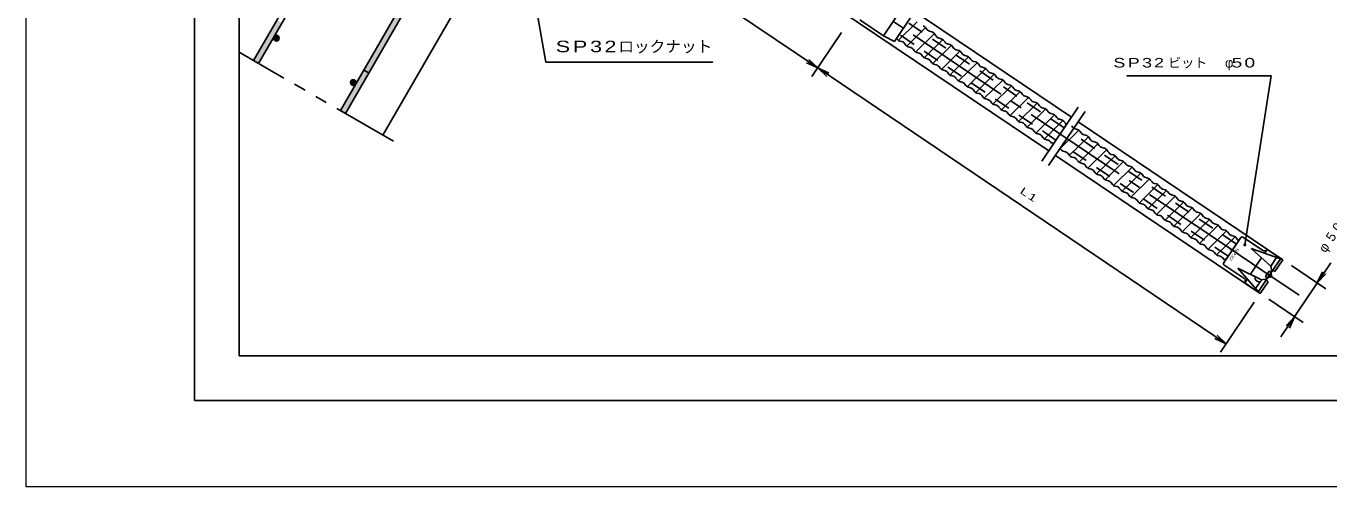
# Model space of a CAD drawing. Units: millimetres at full size, sheet at 1:3; details may follow other scales. Extents: x 60 to 2463, y 60 to 1722.
# Drawn here: x 60 to 1659, y 60 to 626 of the extents above; entities that cross this region are included whole.
import ezdxf
from ezdxf.enums import TextEntityAlignment as Align

# ---------------------------------------------------------------- set-up
doc = ezdxf.new("R2010")
doc.units = ezdxf.units.MM
doc.header["$LTSCALE"] = 3
for name, pattern in [('USER1', [58.333333, 43.333333, -5, 5, -5]), ('USER2', [11.666667, 6.666667, -5]), ('USER3', [51.666667, 26.666667, -5, 5, -5, 5, -5])]:
    doc.linetypes.add(name, pattern=pattern)
for name, color, linetype, lineweight in [('1 外形線', 7, 'Continuous', 25), ('3 隠れ線', 2, 'USER2', 25), ('4 中心線', 1, 'USER1', 25), ('5 想像線', 6, 'USER3', 25), ('6 寸法線', 4, 'Continuous', 25), ('7 枠・タイトル', 7, 'Continuous', 25), ('DEFPOINTS_3', 7, 'Continuous', 25), ('V-nasSTD', 7, 'Continuous', 13)]:
    doc.layers.add(name, color=color, linetype=linetype, lineweight=lineweight)
doc.styles.add('@ＭＳ Ｐゴシック', font='')
doc.styles.add('標準ベクトル', font='')
doc.styles.get('@ＭＳ Ｐゴシック').set_extended_font_data('@MS PGothic')
doc.styles.get('標準ベクトル').set_extended_font_data('標準ベクトル')

# ---------------------------------------------------------------- blocks, each defined once
blk = doc.blocks.new('open_arrow')
at = {"color": 0, "linetype": 'Continuous', "lineweight": -2}
blk.add_lwpolyline([(7.5, 1.25), (0, 0), (7.5, -1.25)], dxfattribs=at)
blk = doc.blocks.new('filled_dot')
at = {"color": 0, "linetype": 'Continuous', "lineweight": -2, "const_width": 1.25}
blk.add_lwpolyline([(-0.625, 0, 1), (0.625, 0, 1)], format="xyb", close=True, dxfattribs=at)

msp = doc.modelspace()

# ---------------------------------------------------------------- hatches: boundary and pattern name
at = {"layer": '1 外形線'}
for points in [[(530.312, 654.304), (524.249, 657.804), (474.432, 571.517), (480.494, 568.017)], [(345.234, 579.74), (339.172, 583.24), (367.911, 633.017), (373.973, 629.517)], [(370.614, 610.638, 1), (363.614, 610.638, 1)], [(445.693, 521.74), (451.755, 518.24), (480.494, 568.017), (474.432, 571.517)], [(465.011, 556.138, 1), (458.011, 556.138, 0.41421), (461.511, 552.638, 0.41421)]]:
    msp.add_hatch(color=256, dxfattribs=at).paths.add_polyline_path(points)

# ---------------------------------------------------------------- linework, layer by layer
for p, q in [((339.172, 583.24), (581.62, 1003.173)), ((345.234, 579.74), (587.682, 999.673)), ((445.693, 521.74), (673.38, 916.105)), ((451.755, 518.24), (679.884, 913.371)), ((497.655, 491.74), (723.572, 883.04)), ((883.015, 823.796), (1342.666, 513.758)), ((855.056, 782.344), (1314.707, 472.306)), ((1135.845, 648.677), (1112.136, 613.525)), ((1112.136, 613.525), (1083.119, 633.097)), ((1147.33, 638.879), (1125.522, 606.547)), ((1153.14, 630.645), (1130.394, 608.257)), ((1163.687, 623.532), (1140.94, 601.143)), ((1165.389, 621.296), (1163.661, 623.551)), ((1112.136, 613.525), (1125.522, 606.547)), ((1128.067, 610.321), (1129.024, 609.073)), ((1174.249, 616.065), (1151.503, 593.676)), ((1184.77, 608.971), (1162.024, 586.582)), ((1168.57, 619.15), (1171.308, 618.393)), ((1175.935, 614.182), (1174.207, 616.437)), ((1177.009, 612.78), (1175.935, 614.182)), ((1180.19, 610.635), (1182.929, 609.877)), ((1187.556, 605.667), (1185.828, 607.922)), ((1134.661, 606.36), (1131.923, 607.117)), ((1137.842, 604.214), (1139.482, 602.074)), ((1145.12, 599.361), (1142.381, 600.119)), ((1148.301, 597.216), (1150.028, 594.961)), ((1155.666, 592.248), (1152.928, 593.005)), ((1195.291, 601.876), (1172.542, 579.485)), ((1205.82, 594.775), (1183.07, 572.383)), ((1190.737, 603.521), (1193.475, 602.764)), ((1198.103, 598.553), (1196.375, 600.808)), ((1201.284, 596.407), (1204.022, 595.65)), ((1208.649, 591.439), (1206.921, 593.694)), ((345.234, 579.74), (339.172, 583.24)), ((1158.843, 590.096), (1160.483, 587.956)), ((1166.12, 585.243), (1163.382, 586)), ((1169.301, 583.097), (1171.029, 580.842)), ((1176.667, 578.129), (1173.929, 578.886)), ((1179.848, 575.983), (1181.576, 573.728)), ((1216.349, 587.674), (1193.598, 565.281)), ((1226.879, 580.573), (1204.126, 558.178)), ((1211.83, 589.293), (1214.568, 588.536)), ((1219.196, 584.325), (1217.468, 586.58)), ((1222.377, 582.18), (1225.115, 581.422)), ((1229.742, 577.212), (1228.014, 579.467)), ((474.432, 571.517), (480.494, 568.017)), ((1187.214, 571.015), (1184.475, 571.773)), ((1190.395, 568.87), (1192.123, 566.615)), ((1197.76, 563.901), (1195.022, 564.659)), ((1200.941, 561.756), (1202.669, 559.501)), ((1237.408, 573.472), (1214.654, 551.076)), ((1247.937, 566.37), (1225.183, 543.974)), ((1232.923, 575.066), (1235.662, 574.309)), ((1240.289, 570.098), (1238.561, 572.353)), ((1243.47, 567.952), (1246.208, 567.195)), ((1250.836, 562.984), (1249.108, 565.239)), ((1254.017, 560.838), (1256.755, 560.081)), ((1208.307, 556.788), (1205.569, 557.545)), ((1211.488, 554.642), (1213.216, 552.387)), ((1218.853, 549.674), (1216.115, 550.431)), ((1222.034, 547.528), (1223.762, 545.273)), ((1258.466, 559.269), (1235.711, 536.872)), ((1268.995, 552.168), (1246.239, 529.769)), ((1279.524, 545.066), (1256.768, 522.667)), ((1261.382, 555.87), (1259.654, 558.125)), ((1264.563, 553.725), (1267.301, 552.967)), ((1271.929, 548.756), (1270.201, 551.012)), ((1275.11, 546.611), (1277.848, 545.853)), ((1282.475, 541.643), (1280.747, 543.898)), ((1229.4, 542.56), (1226.662, 543.318)), ((1232.581, 540.415), (1234.309, 538.159)), ((1239.947, 535.446), (1237.208, 536.204)), ((1243.128, 533.301), (1244.856, 531.046)), ((1250.493, 528.333), (1247.755, 529.09)), ((1290.053, 537.965), (1267.296, 515.565)), ((1300.588, 530.868), (1277.82, 508.458)), ((1285.656, 539.497), (1288.395, 538.74)), ((1293.022, 534.529), (1291.294, 536.784)), ((1296.207, 532.389), (1298.945, 531.632)), ((1303.573, 527.421), (1301.845, 529.676)), ((445.693, 521.74), (451.755, 518.24)), ((1253.674, 526.187), (1255.402, 523.932)), ((1261.04, 521.219), (1258.302, 521.976)), ((1264.221, 519.073), (1265.949, 516.818)), ((1271.586, 514.105), (1268.848, 514.862)), ((1274.763, 511.953), (1276.491, 509.698)), ((1311.122, 523.772), (1288.338, 501.346)), ((1321.656, 516.675), (1298.866, 494.244)), ((1306.758, 525.282), (1309.496, 524.524)), ((1314.123, 520.313), (1312.395, 522.569)), ((1317.309, 518.174), (1320.047, 517.417)), ((1324.674, 513.206), (1322.946, 515.461)), ((1282.129, 506.985), (1279.391, 507.743)), ((1285.306, 504.834), (1287.034, 502.578)), ((1292.671, 499.865), (1289.933, 500.623)), ((1295.848, 497.714), (1297.576, 495.459)), ((1332.157, 509.592), (1309.367, 487.161)), ((1321.518, 482.403), (1335.76, 503.519)), ((1327.859, 511.066), (1330.527, 510.339)), ((1351.649, 497.77), (1328.903, 475.381)), ((1335.133, 506.16), (1333.46, 508.361)), ((1335.284, 505.97), (1335.76, 503.519)), ((1344.001, 501.498), (1342.926, 502.9)), ((1347.182, 499.352), (1349.92, 498.595)), ((1350.957, 508.166), (1602.077, 338.783)), ((1354.547, 494.384), (1352.819, 496.639)), ((1303.214, 492.746), (1300.476, 493.503)), ((1306.391, 490.594), (1308.065, 488.392)), ((1313.735, 485.657), (1310.997, 486.414)), ((1316.912, 483.505), (1318.235, 481.765)), ((1321.518, 482.403), (1318.235, 481.765)), ((1363.176, 489.319), (1340.43, 466.93)), ((1375.013, 480.99), (1352.266, 458.602)), ((1357.728, 492.239), (1360.466, 491.481)), ((1365.094, 487.27), (1363.366, 489.526)), ((1366.168, 485.869), (1365.094, 487.27)), ((1369.349, 483.723), (1372.087, 482.966)), ((1376.715, 478.755), (1374.987, 481.01)), ((1322.997, 466.714), (1574.117, 297.331)), ((1328.666, 475.118), (1329.622, 473.87)), ((1335.26, 471.157), (1332.522, 471.914)), ((1338.441, 469.011), (1340.169, 466.756)), ((1345.807, 464.043), (1343.068, 464.8)), ((1385.575, 473.524), (1362.829, 451.135)), ((1396.096, 466.43), (1373.35, 444.041)), ((1379.896, 476.609), (1382.634, 475.852)), ((1387.261, 471.641), (1385.533, 473.896)), ((1388.335, 470.239), (1387.261, 471.641)), ((1391.516, 468.094), (1394.255, 467.336)), ((1398.882, 463.125), (1397.154, 465.381)), ((1348.988, 461.897), (1350.716, 459.642)), ((1356.353, 456.929), (1353.615, 457.687)), ((1359.534, 454.784), (1361.262, 452.528)), ((1366.9, 449.815), (1364.162, 450.573)), ((1370.081, 447.67), (1371.809, 445.415)), ((1406.617, 459.335), (1383.868, 436.944)), ((1417.146, 452.234), (1394.396, 429.842)), ((1402.063, 460.98), (1404.801, 460.222)), ((1409.429, 456.012), (1407.701, 458.267)), ((1412.61, 453.866), (1415.348, 453.109)), ((1419.975, 448.898), (1418.247, 451.153)), ((1377.446, 442.702), (1374.708, 443.459)), ((1380.627, 440.556), (1382.355, 438.301)), ((1387.993, 435.588), (1385.255, 436.345)), ((1391.174, 433.442), (1392.902, 431.187)), ((1427.675, 445.133), (1404.924, 422.739)), ((1438.205, 438.032), (1415.452, 415.637)), ((1423.156, 446.752), (1425.894, 445.995)), ((1430.522, 441.784), (1428.794, 444.039)), ((1433.703, 439.639), (1436.441, 438.881)), ((1441.068, 434.67), (1439.34, 436.925)), ((1444.249, 432.525), (1446.988, 431.767)), ((1398.54, 428.474), (1395.801, 429.231)), ((1401.721, 426.328), (1403.449, 424.073)), ((1409.086, 421.36), (1406.348, 422.118)), ((1412.267, 419.215), (1413.995, 416.96)), ((1448.734, 430.931), (1425.98, 408.535)), ((1459.263, 423.829), (1436.509, 401.432)), ((1469.792, 416.728), (1447.037, 394.33)), ((1451.615, 427.557), (1449.887, 429.812)), ((1454.796, 425.411), (1457.534, 424.654)), ((1462.162, 420.443), (1460.434, 422.698)), ((1465.343, 418.297), (1468.081, 417.54)), ((1419.633, 414.247), (1416.895, 415.004)), ((1422.814, 412.101), (1424.542, 409.846)), ((1430.179, 407.133), (1427.441, 407.89)), ((1433.36, 404.987), (1435.088, 402.732)), ((1440.726, 400.019), (1437.988, 400.776)), ((1480.321, 409.626), (1457.565, 387.228)), ((1490.85, 402.525), (1468.094, 380.126)), ((1472.708, 413.329), (1470.98, 415.584)), ((1475.889, 411.183), (1478.627, 410.426)), ((1483.255, 406.215), (1481.527, 408.47)), ((1486.436, 404.07), (1489.174, 403.312)), ((1493.801, 399.102), (1492.073, 401.357)), ((1443.907, 397.873), (1445.635, 395.618)), ((1451.273, 392.905), (1448.534, 393.663)), ((1454.454, 390.76), (1456.182, 388.505)), ((1461.819, 385.791), (1459.081, 386.549)), ((1501.379, 395.423), (1478.622, 373.024)), ((1511.914, 388.327), (1489.146, 365.917)), ((1496.982, 396.956), (1499.721, 396.199)), ((1504.348, 391.988), (1502.62, 394.243)), ((1507.533, 389.848), (1510.271, 389.091)), ((1514.899, 384.88), (1513.171, 387.135)), ((1465, 383.646), (1466.728, 381.391)), ((1472.366, 378.678), (1469.628, 379.435)), ((1475.547, 376.532), (1477.275, 374.277)), ((1482.912, 371.564), (1480.174, 372.321)), ((1486.089, 369.412), (1487.817, 367.157)), ((1522.448, 381.231), (1499.664, 358.805)), ((1532.982, 374.134), (1510.192, 351.703)), ((1518.084, 382.74), (1520.822, 381.983)), ((1525.449, 377.772), (1523.721, 380.027)), ((1528.634, 375.633), (1531.373, 374.875)), ((1536, 370.665), (1534.272, 372.92)), ((1539.185, 368.525), (1541.853, 367.798)), ((1493.455, 364.444), (1490.717, 365.201)), ((1496.632, 362.292), (1498.36, 360.037)), ((1503.997, 357.324), (1501.259, 358.082)), ((1507.174, 355.172), (1508.902, 352.917)), ((1543.483, 367.051), (1520.693, 344.62)), ((1550.637, 366.242), (1529.388, 334.739)), ((1532.844, 339.862), (1547.086, 360.978)), ((1546.459, 363.619), (1544.786, 365.82)), ((1546.61, 363.429), (1547.086, 360.978)), ((1576.999, 350.326), (1552.72, 366.647)), ((1599.247, 339.953), (1563.038, 352.438)), ((1587.056, 330.821), (1563.038, 352.438)), ((1514.54, 350.204), (1511.802, 350.962)), ((1517.717, 348.053), (1519.391, 345.851)), ((1525.061, 343.116), (1522.323, 343.873)), ((1528.238, 340.964), (1529.561, 339.224)), ((1532.844, 339.862), (1529.561, 339.224)), ((1575.798, 340.954), (1569.029, 330.919)), ((1582.729, 351.23), (1579.843, 346.951)), ((1599.59, 340.461), (1582.729, 351.23)), ((1594.396, 341.703), (1587.056, 330.821)), ((1599.589, 340.461), (1587.846, 323.051)), ((1602.077, 338.783), (1592.291, 324.275)), ((1602.077, 338.783), (1599.589, 340.461)), ((1554.02, 316.259), (1529.793, 332.656)), ((1575.873, 314.24), (1546.832, 328.412)), ((1571.972, 299.517), (1546.832, 328.412)), ((1562.26, 320.883), (1569.029, 330.919)), ((1585.359, 324.729), (1580.886, 318.096)), ((1585.359, 324.729), (1587.986, 323.258)), ((1587.846, 323.051), (1586.188, 324.169)), ((1587.056, 330.821), (1588.685, 324.295)), ((1587.846, 323.051), (1588.263, 318.712)), ((1592.291, 324.275), (1589.804, 325.953)), ((1555.329, 310.607), (1558.215, 314.887)), ((1571.63, 299.009), (1555.329, 310.608)), ((1568.533, 303.359), (1574.185, 311.738)), ((1583.373, 316.419), (1571.63, 299.009)), ((1583.903, 311.84), (1574.117, 297.331)), ((1575.662, 313.928), (1575.873, 314.24)), ((1575.873, 314.24), (1582.534, 315.175)), ((1580.886, 318.096), (1583.233, 316.211)), ((1583.903, 311.84), (1581.416, 313.517)), ((1583.373, 316.419), (1581.715, 317.537)), ((1583.373, 316.419), (1587.552, 317.658)), ((1574.117, 297.331), (1571.63, 299.009))]:
    msp.add_line(p, q, dxfattribs=at)
for centre in [(367.114, 610.638), (461.511, 556.138)]:
    msp.add_circle(centre, 3.5, dxfattribs=at)
for centre, radius, start, end in [((1159.295, 620.206), 5.5, 37.46161, 74.53839), ((1133.389, 612.418), 5.5, 217.46161, 254.53839), ((1170.151, 624.945), 6, 217.46161, 254.75705), ((1169.842, 613.092), 5.5, 37.46161, 74.53839), ((1181.772, 616.43), 6, 217.46161, 254.75705), ((1181.462, 604.576), 5.5, 37.46161, 74.53839), ((1133.062, 600.577), 6, 37.24295, 74.53839), ((1143.848, 605.42), 5.5, 217.46161, 254.53839), ((1143.52, 593.578), 6, 37.24295, 74.53839), ((1154.394, 598.306), 5.5, 217.46161, 254.53839), ((1154.067, 586.465), 6, 37.24295, 74.53839), ((1192.319, 609.316), 6, 217.46161, 254.75705), ((1192.009, 597.463), 5.5, 37.46161, 74.53839), ((1202.865, 602.202), 6, 217.46161, 254.75705), ((1202.555, 590.349), 5.5, 37.46161, 74.53839), ((1164.848, 591.301), 5.5, 217.46161, 254.53839), ((1164.521, 579.46), 6, 37.24295, 74.53839), ((1175.395, 584.187), 5.5, 217.46161, 254.53839), ((1175.067, 572.346), 6, 37.24295, 74.53839), ((1213.412, 595.088), 6, 217.46161, 254.75705), ((1213.102, 583.235), 5.5, 37.46161, 74.53839), ((1223.958, 587.975), 6, 217.46161, 254.75705), ((1223.649, 576.121), 5.5, 37.46161, 74.53839), ((1234.505, 580.861), 6, 217.46161, 254.75705), ((1185.942, 577.074), 5.5, 217.46161, 254.53839), ((1185.614, 565.232), 6, 37.24295, 74.53839), ((1196.488, 569.96), 5.5, 217.46161, 254.53839), ((1196.161, 558.119), 6, 37.24295, 74.53839), ((1207.035, 562.846), 5.5, 217.46161, 254.53839), ((1234.195, 569.008), 5.5, 37.46161, 74.53839), ((1245.052, 573.747), 6, 217.46161, 254.75705), ((1244.742, 561.894), 5.5, 37.46161, 74.53839), ((1255.598, 566.633), 6, 217.46161, 254.75705), ((1255.288, 554.78), 5.5, 37.46161, 74.53839), ((1206.707, 551.005), 6, 37.24295, 74.53839), ((1217.581, 555.732), 5.5, 217.46161, 254.53839), ((1217.254, 543.891), 6, 37.24295, 74.53839), ((1228.128, 548.619), 5.5, 217.46161, 254.53839), ((1266.145, 559.52), 6, 217.46161, 254.75705), ((1265.835, 547.666), 5.5, 37.46161, 74.53839), ((1276.691, 552.406), 6, 217.46161, 254.75705), ((1276.382, 540.553), 5.5, 37.46161, 74.53839), ((1227.8, 536.777), 6, 37.24295, 74.53839), ((1238.675, 541.505), 5.5, 217.46161, 254.53839), ((1238.347, 529.664), 6, 37.24295, 74.53839), ((1249.221, 534.391), 5.5, 217.46161, 254.53839), ((1248.894, 522.55), 6, 37.24295, 74.53839), ((1287.238, 545.292), 6, 217.46161, 254.75705), ((1286.928, 533.439), 5.5, 37.46161, 74.53839), ((1297.785, 538.178), 6, 217.46161, 254.75705), ((1297.479, 526.331), 5.5, 37.46161, 74.53839), ((1259.768, 527.277), 5.5, 217.46161, 254.53839), ((1259.44, 515.436), 6, 37.24295, 74.53839), ((1270.314, 520.163), 5.5, 217.46161, 254.53839), ((1269.987, 508.322), 6, 37.24295, 74.53839), ((1308.335, 531.071), 6, 217.46161, 254.75705), ((1308.03, 519.223), 5.5, 37.46161, 74.53839), ((1318.886, 523.963), 6, 217.46161, 254.75705), ((1318.58, 512.116), 5.5, 37.46161, 74.53839), ((1329.437, 516.855), 6, 217.46161, 254.75705), ((1280.857, 513.044), 5.5, 217.46161, 254.53839), ((1280.529, 501.202), 6, 37.24295, 74.53839), ((1291.4, 505.924), 5.5, 217.46161, 254.53839), ((1291.072, 494.083), 6, 37.24295, 74.53839), ((1329.081, 505.033), 5.5, 37.24295, 74.75705), ((1339.91, 509.791), 6, 217.24295, 219.55556), ((1348.763, 505.147), 6, 217.46161, 254.75705), ((1348.454, 493.294), 5.5, 37.46161, 74.53839), ((1301.942, 498.804), 5.5, 217.46161, 254.53839), ((1301.614, 486.963), 6, 37.24295, 74.53839), ((1312.443, 491.721), 5.5, 217.24295, 254.75705), ((1312.136, 479.874), 6, 37.24295, 74.53839), ((1359.31, 498.034), 6, 217.46161, 254.75705), ((1359, 486.18), 5.5, 37.46161, 74.53839), ((1370.931, 489.518), 6, 217.46161, 254.75705), ((1370.621, 477.665), 5.5, 37.46161, 74.53839), ((1333.988, 477.215), 5.5, 217.46161, 254.53839), ((1333.66, 465.374), 6, 37.24295, 74.53839), ((1344.535, 470.101), 5.5, 217.46161, 254.53839), ((1344.207, 458.26), 6, 37.24295, 74.53839), ((1381.477, 482.404), 6, 217.46161, 254.75705), ((1381.168, 470.551), 5.5, 37.46161, 74.53839), ((1393.098, 473.889), 6, 217.46161, 254.75705), ((1392.788, 462.035), 5.5, 37.46161, 74.53839), ((1355.081, 462.988), 5.5, 217.46161, 254.53839), ((1354.754, 451.146), 6, 37.24295, 74.53839), ((1365.628, 455.874), 5.5, 217.46161, 254.53839), ((1365.3, 444.033), 6, 37.24295, 74.53839), ((1403.645, 466.775), 6, 217.46161, 254.75705), ((1403.335, 454.922), 5.5, 37.46161, 74.53839), ((1414.191, 459.661), 6, 217.46161, 254.75705), ((1413.881, 447.808), 5.5, 37.46161, 74.53839), ((1424.738, 452.547), 6, 217.46161, 254.75705), ((1376.174, 448.76), 5.5, 217.46161, 254.53839), ((1375.847, 436.919), 6, 37.24295, 74.53839), ((1386.721, 441.646), 5.5, 217.46161, 254.53839), ((1386.393, 429.805), 6, 37.24295, 74.53839), ((1424.428, 440.694), 5.5, 37.46161, 74.53839), ((1435.284, 445.434), 6, 217.46161, 254.75705), ((1434.975, 433.58), 5.5, 37.46161, 74.53839), ((1445.831, 438.32), 6, 217.46161, 254.75705), ((1445.521, 426.466), 5.5, 37.46161, 74.53839), ((1397.268, 434.532), 5.5, 217.46161, 254.53839), ((1396.94, 422.691), 6, 37.24295, 74.53839), ((1407.814, 427.419), 5.5, 217.46161, 254.53839), ((1407.487, 415.577), 6, 37.24295, 74.53839), ((1418.361, 420.305), 5.5, 217.46161, 254.53839), ((1456.378, 431.206), 6, 217.46161, 254.75705), ((1456.068, 419.353), 5.5, 37.46161, 74.53839), ((1466.924, 424.092), 6, 217.46161, 254.75705), ((1466.614, 412.239), 5.5, 37.46161, 74.53839), ((1418.033, 408.464), 6, 37.24295, 74.53839), ((1428.907, 413.191), 5.5, 217.46161, 254.53839), ((1428.58, 401.35), 6, 37.24295, 74.53839), ((1439.454, 406.077), 5.5, 217.46161, 254.53839), ((1439.126, 394.236), 6, 37.24295, 74.53839), ((1477.471, 416.978), 6, 217.46161, 254.75705), ((1477.161, 405.125), 5.5, 37.46161, 74.53839), ((1488.017, 409.865), 6, 217.46161, 254.75705), ((1487.708, 398.011), 5.5, 37.46161, 74.53839), ((1450.001, 398.964), 5.5, 217.46161, 254.53839), ((1449.673, 387.122), 6, 37.24295, 74.53839), ((1460.547, 391.85), 5.5, 217.46161, 254.53839), ((1460.22, 380.009), 6, 37.24295, 74.53839), ((1498.564, 402.751), 6, 217.46161, 254.75705), ((1498.254, 390.898), 5.5, 37.46161, 74.53839), ((1509.111, 395.637), 6, 217.46161, 254.75705), ((1508.805, 383.79), 5.5, 37.46161, 74.53839), ((1519.661, 388.529), 6, 217.46161, 254.75705), ((1471.094, 384.736), 5.5, 217.46161, 254.53839), ((1470.766, 372.895), 6, 37.24295, 74.53839), ((1481.64, 377.622), 5.5, 217.46161, 254.53839), ((1481.313, 365.781), 6, 37.24295, 74.53839), ((1519.356, 376.682), 5.5, 37.46161, 74.53839), ((1530.212, 381.422), 6, 217.46161, 254.75705), ((1529.906, 369.574), 5.5, 37.46161, 74.53839), ((1540.763, 374.314), 6, 217.46161, 254.75705), ((1540.407, 362.491), 5.5, 37.24295, 74.75705), ((1492.183, 370.502), 5.5, 217.46161, 254.53839), ((1491.855, 358.661), 6, 37.24295, 74.53839), ((1502.726, 363.383), 5.5, 217.46161, 254.53839), ((1502.398, 351.541), 6, 37.24295, 74.53839), ((1513.268, 356.263), 5.5, 217.46161, 254.53839), ((1551.236, 367.25), 6, 217.24295, 219.55556), ((1551.881, 365.403), 1.5, 56, 146), ((1512.94, 344.421), 6, 37.24295, 74.53839), ((1523.769, 349.18), 5.5, 217.24295, 254.75705), ((1523.462, 337.333), 6, 37.24295, 74.53839), ((1579.421, 353.51), 4, 232.73209, 326), ((1530.631, 333.9), 1.5, 146, 236), ((1585.629, 323.34), 1, 56, 146), ((1551.976, 312.821), 4, 326, 59.26791), ((1582.274, 318.366), 1, 146, 236), ((1587.268, 318.616), 1, 286.51384, 5.48643)]:
    msp.add_arc(centre, radius, start, end, dxfattribs=at)
for major_axis, ratio, start_param, end_param in [((3.602, -2.43), 0.65093, 2.92378333, 4.71238898), ((3.281, -2.213), 0.714598, 4.71238898, 6.90895008)]:
    msp.add_ellipse((1572.022, 314.79), major_axis=major_axis, ratio=ratio, start_param=start_param, end_param=end_param, dxfattribs=at)
at = {"layer": '3 隠れ線'}
for p, q in [((1333.719, 500.493), (1141.459, 630.174)), ((1323.654, 485.57), (1131.393, 615.252)), ((1534.98, 343.029), (1331.944, 479.978)), ((1545.045, 357.952), (1342.01, 494.901)), ((1587.846, 323.051), (1583.373, 316.419))]:
    msp.add_line(p, q, dxfattribs=at)
at = {"layer": '4 中心線'}
for p, q in [((567.908, 1006.183), (1621.972, 295.208)), ((1590.226, 316.621), (1536.905, 352.586))]:
    msp.add_line(p, q, dxfattribs=at)
at = {"layer": '5 想像線'}
for p, q in [((339.172, 583.24), (321.5, 593.443)), ((510.645, 484.24), (346.1, 579.24)), ((1351.034, 526.163), (1306.339, 459.9)), ((1359.324, 520.571), (1314.63, 454.309))]:
    msp.add_line(p, q, dxfattribs=at)
at = {"layer": '6 寸法線'}
for p, q in [((631.742, 843.972), (1031.284, 574.212)), ((1060.573, 617.591), (1024.178, 563.687)), ((1060.573, 617.591), (1024.178, 563.687)), ((1532.552, 235.77), (1031.284, 574.212)), ((1599.562, 243.982), (1661.074, 335.176)), ((1612.605, 331.681), (1654.827, 303.203)), ((1584.646, 290.23), (1626.867, 261.751)), ((1567.01, 286.806), (1525.446, 225.244))]:
    msp.add_line(p, q, dxfattribs=at)
for points in [[(636.48, 927.906), (697.916, 581.201), (700.316, 581.201), (902.286, 581.201), (801.301, 581.201)], [(1555.35, 357.059), (1587.502, 564.448), (1581.252, 564.448), (1410.901, 564.448), (1496.076, 564.448)]]:
    msp.add_lwpolyline(points, dxfattribs=at)
at = {"layer": '7 枠・タイトル'}
for p, q in [((321.5, 1561), (321.5, 221)), ((321.5, 221), (2201.5, 221))]:
    msp.add_line(p, q, dxfattribs=at)
at = {"layer": 'DEFPOINTS_3'}
msp.add_lwpolyline([(266.5, 166), (2256.5, 166), (2256.5, 1616), (266.5, 1616)], close=True, dxfattribs=at)
at = {"layer": 'V-nasSTD'}
msp.add_lwpolyline([(60, 60), (60, 1722), (2463, 1722), (2463, 60)], close=True, dxfattribs=at)

# ---------------------------------------------------------------- block references
at = {"layer": '6 寸法線'}
for name, p, xscale, yscale, rotation in [('open_arrow', (1031.284, 574.212), 2, 2, 146), ('open_arrow', (1031.284, 574.212), 2, 2, 326), ('filled_dot', (1555.35, 357.059), 1.5, 1.5, 81.2), ('open_arrow', (1644.298, 310.305), 2, 2, 56), ('open_arrow', (1616.338, 268.853), 2, 2, 236), ('open_arrow', (1532.552, 235.77), 2, 2, 146)]:
    msp.add_blockref(name, p, dxfattribs=dict(at, xscale=xscale, yscale=yscale, rotation=rotation))

# ---------------------------------------------------------------- texts
at = {"layer": '1 外形線', "style": '@ＭＳ Ｐゴシック', "width": 1.65}
msp.add_text('SP32', height=3.372, rotation=236, dxfattribs=at).set_placement((1548.593, 351.828), align=Align.TOP_LEFT)
at = {"layer": '6 寸法線', "style": '標準ベクトル'}
msp.add_text('ロックナット', height=14.08, dxfattribs=at).set_placement((786.716, 600.401), align=Align.MIDDLE_LEFT)
for s, p in [('ビット', (1509.252, 580.448)), ('φ', (1541.252, 580.448))]:
    msp.add_text(s, height=11.73, dxfattribs=at).set_placement(p, align=Align.MIDDLE_RIGHT)
for s, insert, char_height, attachment_point in [('\\T1.2;\\W1.4;SP32', (709.916, 600.401), 14.08, 4), ('\\T1.2;\\W1.4;SP32', (1458.58, 580.448), 11.73, 6), ('\\T1.2;\\W1.5;50', (1570.58, 580.448), 11.73, 6)]:
    msp.add_mtext(s, dxfattribs=dict(at, insert=insert, char_height=char_height, attachment_point=attachment_point))
at = {"layer": '6 寸法線', "attachment_point": 5, "style": '標準ベクトル'}
for s, insert, char_height, rotation in [('\\T1.2;\\W1.5;L1', (1290.871, 418.251), 8.798, 325.974), ('\\T1.62;φ50', (1663.467, 367.336), 11.73, 56)]:
    msp.add_mtext(s, dxfattribs=dict(at, insert=insert, char_height=char_height, rotation=rotation))

doc.saveas('drawing.dxf')
